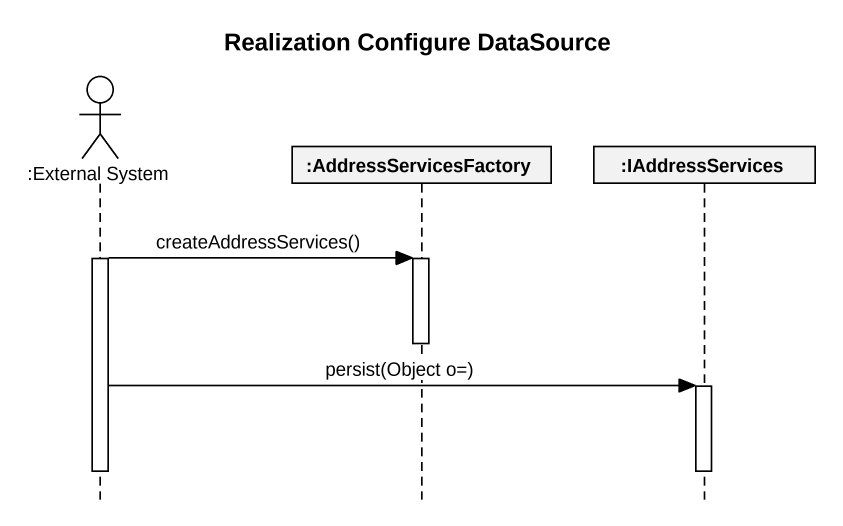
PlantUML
@startuml
title Realization Configure DataSource
hide footbox
actor ":External System" as External_System
participant ":AddressServicesFactory" as AddressServicesFactory
participant ":IAddressServices" as IAddressServices

activate External_System
External_System -> AddressServicesFactory : createAddressServices()
activate AddressServicesFactory
deactivate AddressServicesFactory
External_System -> IAddressServices : persist(Object o=)
activate IAddressServices
deactivate External_System
deactivate IAddressServices
@enduml
